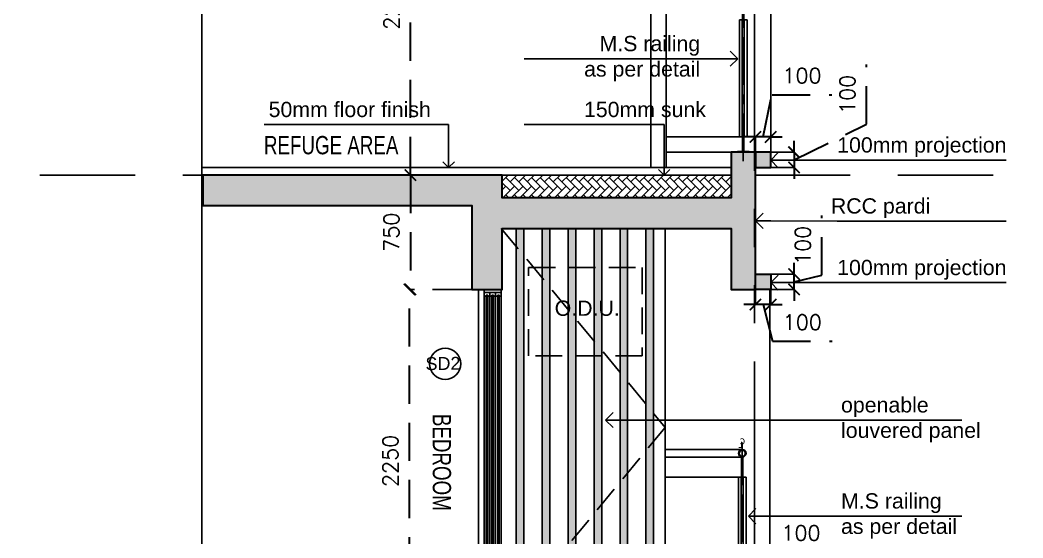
# Model space of a CAD drawing. Header units: millimetres. Extents: x 1066295 to 1300022, y -5734212 to -5454663.
# Drawn here: x 1147034 to 1153610, y -5475574 to -5472177 of the extents above; entities that cross this region are included whole.
import ezdxf
from ezdxf.enums import TextEntityAlignment as Align

# ---------------------------------------------------------------- set-up
doc = ezdxf.new("R2010")
doc.units = ezdxf.units.MM
doc.header["$LTSCALE"] = 1000
doc.header["$MEASUREMENT"] = 0
for name, pattern in [('AUDIT_D_120904163729-0', [0]), ('T9_PROFILE SECTIONS$0$( Hidden )', [0.375, 0.25, -0.125]), ('T9_PROFILE SECTIONS$0$AUDIT_D_120904163729-0', [0]), ('T9_PROFILE SECTIONS$0$CENTER', [2, 1.25, -0.25, 0.25, -0.25]), ('T9_PROFILE SECTIONS$0$HIDDEN', [0.375, 0.25, -0.125]), ('T9_PROFILE SECTIONS$0$HIDDEN2', [0.1875, 0.125, -0.0625]), ('T9_PROFILE SECTIONS$0$T10(T7 IS SIMILAR BUT MIRROR) - DIMENSION & TEXTING$0$HIDDEN', [0.375, 0.25, -0.125]), ('T9_PROFILE SECTIONS$0$T8_PROFILE SECTIONS$0$HIDDEN', [0.375, 0.25, -0.125]), ('T9_PROFILE SECTIONS$0$T8_PROFILE SECTIONS$0$PHANTOM2', [1.25, 0.625, -0.125, 0.125, -0.125, 0.125, -0.125])]:
    doc.linetypes.add(name, pattern=pattern)
doc.layers.get('0').update_dxf_attribs({"linetype": 'AUDIT_D_120904163729-0'})
for name, color, linetype in [('T9_PROFILE SECTIONS$0$a-alu frame', 4, 'Continuous'), ('T9_PROFILE SECTIONS$0$A-DIM', 2, 'Continuous'), ('T9_PROFILE SECTIONS$0$a-ele', 8, 'Continuous'), ('T9_PROFILE SECTIONS$0$A-SUNK SLAB', 251, 'T9_PROFILE SECTIONS$0$AUDIT_D_120904163729-0'), ('T9_PROFILE SECTIONS$0$a-window', 5, 'Continuous'), ('T9_PROFILE SECTIONS$0$DETAIL TEXT', 84, 'T9_PROFILE SECTIONS$0$HIDDEN'), ('T9_PROFILE SECTIONS$0$Elev 01', 8, 'Continuous'), ('T9_PROFILE SECTIONS$0$ELEV 5', 8, 'Continuous'), ('T9_PROFILE SECTIONS$0$F.F.L', 36, 'Continuous'), ('T9_PROFILE SECTIONS$0$GLASS', 5, 'Continuous'), ('T9_PROFILE SECTIONS$0$HATCH 150', 8, 'Continuous'), ('T9_PROFILE SECTIONS$0$Leader', 2, 'T9_PROFILE SECTIONS$0$AUDIT_D_120904163729-0'), ('T9_PROFILE SECTIONS$0$LEVEL', 7, 'Continuous'), ('T9_PROFILE SECTIONS$0$T10(T7 IS SIMILAR BUT MIRROR) - DIMENSION & TEXTING$0$A-DIMENSIONS', 2, 'T9_PROFILE SECTIONS$0$T10(T7 IS SIMILAR BUT MIRROR) - DIMENSION & TEXTING$0$HIDDEN'), ('T9_PROFILE SECTIONS$0$T8_PROFILE SECTIONS$0$A-BUILDING LINE TURNS HERE', 252, 'T9_PROFILE SECTIONS$0$T8_PROFILE SECTIONS$0$PHANTOM2'), ('T9_PROFILE SECTIONS$0$T8_PROFILE SECTIONS$0$A-PROFILE SECTIONS', 81, 'T9_PROFILE SECTIONS$0$T8_PROFILE SECTIONS$0$PHANTOM2'), ('T9_PROFILE SECTIONS$0$TEXT ROOM', 7, 'Continuous'), ('T9_PROFILE SECTIONS$0$TYPICAL UNITS$0$a-door-no', 104, 'Continuous')]:
    doc.layers.add(name, color=color, linetype=linetype)
for name, color, linetype, lineweight in [('T9_PROFILE SECTIONS$0$A-DIMENSION', 2, 'Continuous', 35), ('T9_PROFILE SECTIONS$0$A-SLAB', 3, 'Continuous', 35), ('T9_PROFILE SECTIONS$0$a-Text', 4, 'Continuous', 0), ('T9_PROFILE SECTIONS$0$R0-18-10-2014-T1-1st Podium Floor Plan$0$Text', 7, 'Continuous', 0), ('T9_PROFILE SECTIONS$0$T8_PROFILE SECTIONS$0$A-DIMENSION', 2, 'Continuous', 35)]:
    doc.layers.add(name, color=color, linetype=linetype, lineweight=lineweight)
doc.styles.add('T9_PROFILE SECTIONS$0$arial', font='sanss___.ttf')
doc.styles.add('T9_PROFILE SECTIONS$0$ARIAL ARROW', font='arial.ttf')
doc.styles.add('T9_PROFILE SECTIONS$0$Romans 1', font='romans.shx', dxfattribs={"height": 100})
doc.styles.add('T9_PROFILE SECTIONS$0$RSP_TXT 500', font='swisscl.ttf', dxfattribs={"height": 250})
doc.styles.add('T9_PROFILE SECTIONS$0$T8_PROFILE SECTIONS$0$Romans 1', font='romans.shx', dxfattribs={"height": 100})
doc.styles.add('T9_PROFILE SECTIONS$0$TYPICAL UNITS$0$LODHA STANDERD', font='sanss___.ttf')
doc.dimstyles.new('T9_PROFILE SECTIONS$0$ALPINE S', dxfattribs={"dimscale": 0, "dimtxt": 100, "dimasz": 75, "dimexe": 0, "dimexo": 0, "dimgap": 75, "dimtad": 1, "dimdec": 0, "dimzin": 0, "dimdsep": 46, "dimtxsty": 'T9_PROFILE SECTIONS$0$Romans 1', "dimblk": 'T9_PROFILE SECTIONS$0$_ArchTick', "dimcen": 0.09, "dimclrd": 256, "dimclre": 256, "dimclrt": 7, "dimadec": 0, "dimazin": 0, "dimtfac": 1, "dimtdec": 0, "dimtofl": 0, "dimtmove": 1, "dimatfit": 0, "dimldrblk": 'T9_PROFILE SECTIONS$0$_Open90', "dimfxl": 1, "dimtolj": 1, "dimtzin": 0, "dimarcsym": 0})
doc.dimstyles.new('T9_PROFILE SECTIONS$0$T8_PROFILE SECTIONS$0$ALPINE S', dxfattribs={"dimscale": 0, "dimtxt": 100, "dimasz": 75, "dimexe": 0, "dimexo": 0, "dimgap": 75, "dimtad": 1, "dimdec": 0, "dimzin": 0, "dimdsep": 46, "dimtxsty": 'T9_PROFILE SECTIONS$0$T8_PROFILE SECTIONS$0$Romans 1', "dimblk": 'T9_PROFILE SECTIONS$0$T8_PROFILE SECTIONS$0$_ArchTick', "dimcen": 0.09, "dimclrd": 256, "dimclre": 256, "dimclrt": 7, "dimadec": 0, "dimazin": 0, "dimtfac": 1, "dimtdec": 0, "dimtofl": 0, "dimtmove": 1, "dimatfit": 0, "dimldrblk": 'T9_PROFILE SECTIONS$0$T8_PROFILE SECTIONS$0$_Open90', "dimfxl": 1, "dimtolj": 1, "dimtzin": 0, "dimarcsym": 0})

# ---------------------------------------------------------------- blocks, each defined once
blk = doc.blocks.new('T9_PROFILE SECTIONS$0$window with railing')
at = {"layer": 'T9_PROFILE SECTIONS$0$a-ele'}
blk.add_lwpolyline([(-11244.9, -340863.7), (-11244.9, -338663.7)], dxfattribs=at)
at = {"layer": 'T9_PROFILE SECTIONS$0$a-window', "color": 250}
for p, q in [((-11394.9, -338708.7), (-11394.9, -340818.7)), ((-11381.6, -338708.7), (-11381.6, -340818.7)), ((-11371.6, -338708.7), (-11371.6, -340818.7))]:
    blk.add_line(p, q, dxfattribs=at)
at = {"layer": 'T9_PROFILE SECTIONS$0$a-window', "color": 1}
for p, q in [((-11357.4, -338708.7), (-11357.4, -340818.7)), ((-11319.9, -338708.7), (-11319.9, -340818.7)), ((-11319.9, -338708.7), (-11319.9, -340818.7)), ((-11282.4, -338708.7), (-11282.4, -340818.7))]:
    blk.add_line(p, q, dxfattribs=at)
at = {"layer": 'T9_PROFILE SECTIONS$0$a-window', "color": 5}
for p, q in [((-11344.1, -338708.7), (-11344.1, -340818.7)), ((-11334.1, -338708.7), (-11334.1, -340818.7)), ((-11306.6, -338708.7), (-11306.6, -340818.7)), ((-11296.6, -338708.7), (-11296.6, -340818.7))]:
    blk.add_line(p, q, dxfattribs=at)
at = {"layer": 'T9_PROFILE SECTIONS$0$a-window', "color": 4}
for points in [[(-11394.9, -338683.7), (-11394.9, -338663.7), (-11282.4, -338663.7), (-11282.4, -338683.7)], [(-11371.6, -338708.7), (-11357.4, -338708.7), (-11357.4, -338683.7), (-11394.9, -338683.7), (-11394.9, -338708.7), (-11381.6, -338708.7), (-11381.6, -338702.7), (-11371.6, -338702.7)], [(-11334.1, -338708.7), (-11319.9, -338708.7), (-11319.9, -338683.7), (-11357.4, -338683.7), (-11357.4, -338708.7), (-11344.1, -338708.7), (-11344.1, -338702.7), (-11334.1, -338702.7)], [(-11296.6, -338708.7), (-11282.4, -338708.7), (-11282.4, -338683.7), (-11319.9, -338683.7), (-11319.9, -338708.7), (-11306.6, -338708.7), (-11306.6, -338702.7), (-11296.6, -338702.7)], [(-11371.6, -340818.7), (-11357.4, -340818.7), (-11357.4, -340843.7), (-11394.9, -340843.7), (-11394.9, -340818.7), (-11381.6, -340818.7), (-11381.6, -340824.7), (-11371.6, -340824.7)], [(-11394.9, -340863.7), (-11394.9, -340843.7), (-11282.4, -340843.7), (-11282.4, -340863.7)], [(-11334.1, -340818.7), (-11319.9, -340818.7), (-11319.9, -340843.7), (-11357.4, -340843.7), (-11357.4, -340818.7), (-11344.1, -340818.7), (-11344.1, -340824.7), (-11334.1, -340824.7)], [(-11296.6, -340818.7), (-11282.4, -340818.7), (-11282.4, -340843.7), (-11319.9, -340843.7), (-11319.9, -340818.7), (-11306.6, -340818.7), (-11306.6, -340824.7), (-11296.6, -340824.7)]]:
    blk.add_lwpolyline(points, close=True, dxfattribs=at)
blk = doc.blocks.new('T9_PROFILE SECTIONS$0$_ArchTick')
at = {"color": 0, "linetype": 'ByBlock', "const_width": 0.15}
blk.add_lwpolyline([(-0.5, -0.5), (0.5, 0.5)], dxfattribs=at)
blk = doc.blocks.new('T9_PROFILE SECTIONS$0$A$C6E3644B4')
at = {"layer": 'T9_PROFILE SECTIONS$0$A-DIM', "ltscale": 0.7}
h = blk.add_hatch(color=8, dxfattribs=at)
edge = h.paths.add_edge_path()
edge.add_arc((0, 1025), 25, 0, 360)
edge = h.paths.add_edge_path(flags=17)
edge.add_arc((0, 1025), 20, 0, 360)
for points in [[(6, 868.7), (-6, 868.7), (-6, 843.7), (6, 843.7)], [(6, 130), (-6, 130), (-6, 105), (6, 105)]]:
    blk.add_hatch(color=8, dxfattribs=at).paths.add_polyline_path(points)
at = {"layer": 'T9_PROFILE SECTIONS$0$A-DIM', "color": 5, "linetype": 'T9_PROFILE SECTIONS$0$CENTER', "ltscale": 0.25}
blk.add_line((0, -59), (0, 1094.7), dxfattribs=at)
at = {"layer": 'T9_PROFILE SECTIONS$0$A-DIM', "ltscale": 0.7}
for p, q in [((-5, 1000.1), (-5, 868.4)), ((5, 1000.1), (5, 868.4)), ((25, 868.4), (-25, 868.4)), ((-25, 100.4), (-25, 868.4)), ((25, 100.4), (25, 868.4)), ((25, 100.4), (-25, 100.4)), ((-5, 100.4), (-5, 5)), ((5, 100.4), (5, 5))]:
    blk.add_line(p, q, dxfattribs=at)
blk.add_lwpolyline([(37.5, 5), (-37.5, 5), (-37.5, 0), (37.5, 0)], close=True, dxfattribs=at)
for radius in [25, 20]:
    blk.add_circle((0, 1025), radius, dxfattribs=at)
at = {"layer": 'T9_PROFILE SECTIONS$0$GLASS', "ltscale": 0.7}
for points in [[(-6, 868.4), (-6, 843.7), (6, 843.7), (6, 868.4)], [(-6, 105), (6, 105), (6, 868.4), (-6, 868.4)], [(-6, 130), (-6, 105), (6, 105), (6, 130)]]:
    blk.add_lwpolyline(points, close=True, dxfattribs=at)
at = {"layer": 'T9_PROFILE SECTIONS$0$DETAIL TEXT', "color": 0, "char_height": 40, "width": 489.252, "attachment_point": 1, "style": 'T9_PROFILE SECTIONS$0$arial'}
for s, insert in [('{\\fCalibri|b0|i0|c0|p34;C}', (-17.8, 1122.7)), ('{\\fCalibri|b0|i0|c0|p34;L}', (-2.8, 1100.5))]:
    blk.add_mtext(s, dxfattribs=dict(at, insert=insert))
blk = doc.blocks.new('*D250')
at = {"layer": 'T9_PROFILE SECTIONS$0$A-DIMENSION', "linetype": 'T9_PROFILE SECTIONS$0$HIDDEN', "lineweight": -2, "transparency": 16777216}
for p, q in [((-51353.9, 285911.7), (-51755.7, 285911.7)), ((-51353.9, 283661.7), (-51755.7, 283661.7))]:
    blk.add_line(p, q, dxfattribs=at)
at = {"layer": 'T9_PROFILE SECTIONS$0$A-DIMENSION', "linetype": 'T9_PROFILE SECTIONS$0$HIDDEN', "transparency": 16777216}
blk.add_line((-51755.7, 283661.7), (-51755.7, 285911.7), dxfattribs=at)
at = {"layer": 'T9_PROFILE SECTIONS$0$A-DIMENSION', "linetype": 'ByBlock', "transparency": 16777216, "xscale": 75, "yscale": 75, "zscale": 75}
for p, rotation in [((-51755.7, 285911.7), 90), ((-51755.7, 283661.7), 270)]:
    blk.add_blockref('T9_PROFILE SECTIONS$0$_ArchTick', p, dxfattribs=dict(at, rotation=rotation))
at = {"layer": 'T9_PROFILE SECTIONS$0$A-DIMENSION', "color": 7, "linetype": 'ByBlock', "transparency": 16777216, "insert": (-51880.7, 284786.7), "char_height": 100, "attachment_point": 5, "rotation": 90, "style": 'T9_PROFILE SECTIONS$0$Romans 1'}
blk.add_mtext('\\A1;2250', dxfattribs=at)
blk = doc.blocks.new('T9_PROFILE SECTIONS$0$_Open90')
at = {"color": 0, "linetype": 'ByBlock', "lineweight": -2}
for p, q in [((0, 0), (-1, 0)), ((-0.5, 0.5), (0, 0)), ((0, 0), (-0.5, -0.5))]:
    blk.add_line(p, q, dxfattribs=at)
blk = doc.blocks.new('T9_PROFILE SECTIONS$0$TYPICAL UNITS$0$B-flat-33')
at = {"layer": 'T9_PROFILE SECTIONS$0$TYPICAL UNITS$0$a-door-no'}
blk.add_ellipse((14108, 1402), major_axis=(0, -181), ratio=0.999989, dxfattribs=at)
at = {"layer": 'T9_PROFILE SECTIONS$0$TYPICAL UNITS$0$a-door-no', "style": 'T9_PROFILE SECTIONS$0$TYPICAL UNITS$0$LODHA STANDERD', "oblique": 0, "width": 0.999989}
blk.add_attdef('OP1', text='', height=150, rotation=0.7592, dxfattribs=at).set_placement((14117, 1332), align=Align.CENTER)
blk = doc.blocks.new('T9_PROFILE SECTIONS$0$T8_PROFILE SECTIONS$0$_ArchTick')
at = {"color": 0, "linetype": 'ByBlock', "const_width": 0.15}
blk.add_lwpolyline([(-0.5, -0.5), (0.5, 0.5)], dxfattribs=at)
blk = doc.blocks.new('*D251')
at = {"layer": 'T9_PROFILE SECTIONS$0$T8_PROFILE SECTIONS$0$A-DIMENSION', "linetype": 'T9_PROFILE SECTIONS$0$T8_PROFILE SECTIONS$0$HIDDEN', "transparency": 16777216}
for p, q in [((-49443.9, 283911.7), (-49385.2, 284188.4)), ((-49385.2, 284188.4), (-48992.3, 284188.4)), ((-49493.9, 283911.7), (-49568.9, 283911.7)), ((-49393.9, 283911.7), (-49493.9, 283911.7)), ((-49393.9, 283911.7), (-49318.9, 283911.7))]:
    blk.add_line(p, q, dxfattribs=at)
at = {"layer": 'T9_PROFILE SECTIONS$0$T8_PROFILE SECTIONS$0$A-DIMENSION', "linetype": 'T9_PROFILE SECTIONS$0$T8_PROFILE SECTIONS$0$HIDDEN', "lineweight": -2, "transparency": 16777216}
for p, q in [((-49493.9, 283811.7), (-49493.9, 283911.7)), ((-49393.9, 283811.7), (-49393.9, 283911.7))]:
    blk.add_line(p, q, dxfattribs=at)
at = {"layer": 'T9_PROFILE SECTIONS$0$T8_PROFILE SECTIONS$0$A-DIMENSION', "linetype": 'ByBlock', "transparency": 16777216, "xscale": 75, "yscale": 75, "zscale": 75}
blk.add_blockref('T9_PROFILE SECTIONS$0$T8_PROFILE SECTIONS$0$_ArchTick', (-49493.9, 283911.7), dxfattribs=at)
at = {"layer": 'T9_PROFILE SECTIONS$0$T8_PROFILE SECTIONS$0$A-DIMENSION', "linetype": 'ByBlock', "transparency": 16777216, "xscale": 75, "yscale": 75, "zscale": 75, "rotation": 180}
blk.add_blockref('T9_PROFILE SECTIONS$0$T8_PROFILE SECTIONS$0$_ArchTick', (-49393.9, 283911.7), dxfattribs=at)
at = {"layer": 'T9_PROFILE SECTIONS$0$T8_PROFILE SECTIONS$0$A-DIMENSION', "color": 7, "linetype": 'ByBlock', "transparency": 16777216, "insert": (-49188.7, 284313.4), "char_height": 100, "attachment_point": 5, "style": 'T9_PROFILE SECTIONS$0$T8_PROFILE SECTIONS$0$Romans 1'}
blk.add_mtext('\\A1;100', dxfattribs=at)
blk = doc.blocks.new('T9_PROFILE SECTIONS$0$T8_PROFILE SECTIONS$0$_Open90')
at = {"color": 0, "linetype": 'ByBlock', "lineweight": -2}
for p, q in [((0, 0), (-1, 0)), ((-0.5, 0.5), (0, 0)), ((0, 0), (-0.5, -0.5))]:
    blk.add_line(p, q, dxfattribs=at)
blk = doc.blocks.new('*D255')
at = {"layer": 'T9_PROFILE SECTIONS$0$A-DIMENSION', "linetype": 'T9_PROFILE SECTIONS$0$HIDDEN', "lineweight": -2, "transparency": 16777216}
for p, q in [((1181090.4, -5662595.1), (1180688.6, -5662595.1)), ((1181090.4, -5663345.1), (1180688.6, -5663345.1))]:
    blk.add_line(p, q, dxfattribs=at)
at = {"layer": 'T9_PROFILE SECTIONS$0$A-DIMENSION', "linetype": 'T9_PROFILE SECTIONS$0$HIDDEN', "transparency": 16777216}
blk.add_line((1180688.6, -5662595.1), (1180688.6, -5663345.1), dxfattribs=at)
at = {"layer": 'T9_PROFILE SECTIONS$0$A-DIMENSION', "linetype": 'ByBlock', "transparency": 16777216, "xscale": 75, "yscale": 75, "zscale": 75}
for p, rotation in [((1180688.6, -5662595.1), 90), ((1180688.6, -5663345.1), 270)]:
    blk.add_blockref('T9_PROFILE SECTIONS$0$_ArchTick', p, dxfattribs=dict(at, rotation=rotation))
at = {"layer": 'T9_PROFILE SECTIONS$0$A-DIMENSION', "color": 7, "linetype": 'ByBlock', "transparency": 16777216, "insert": (1180563.6, -5662970.1), "char_height": 100, "attachment_point": 5, "rotation": 90, "style": 'T9_PROFILE SECTIONS$0$Romans 1'}
blk.add_mtext('\\A1;750', dxfattribs=at)
blk = doc.blocks.new('*D256')
at = {"layer": 'T9_PROFILE SECTIONS$0$A-DIMENSION', "linetype": 'T9_PROFILE SECTIONS$0$HIDDEN', "lineweight": -2, "transparency": 16777216}
for p, q in [((1181090.4, -5660345.1), (1180688.6, -5660345.1)), ((1181090.4, -5662595.1), (1180688.6, -5662595.1))]:
    blk.add_line(p, q, dxfattribs=at)
at = {"layer": 'T9_PROFILE SECTIONS$0$A-DIMENSION', "linetype": 'T9_PROFILE SECTIONS$0$HIDDEN', "transparency": 16777216}
blk.add_line((1180688.6, -5662595.1), (1180688.6, -5660345.1), dxfattribs=at)
at = {"layer": 'T9_PROFILE SECTIONS$0$A-DIMENSION', "linetype": 'ByBlock', "transparency": 16777216, "xscale": 75, "yscale": 75, "zscale": 75}
for p, rotation in [((1180688.6, -5660345.1), 90), ((1180688.6, -5662595.1), 270)]:
    blk.add_blockref('T9_PROFILE SECTIONS$0$_ArchTick', p, dxfattribs=dict(at, rotation=rotation))
at = {"layer": 'T9_PROFILE SECTIONS$0$A-DIMENSION', "color": 7, "linetype": 'ByBlock', "transparency": 16777216, "insert": (1180563.6, -5661470.1), "char_height": 100, "attachment_point": 5, "rotation": 90, "style": 'T9_PROFILE SECTIONS$0$Romans 1'}
blk.add_mtext('\\A1;2250', dxfattribs=at)
blk = doc.blocks.new('*D257')
at = {"layer": 'T9_PROFILE SECTIONS$0$T8_PROFILE SECTIONS$0$A-DIMENSION', "linetype": 'T9_PROFILE SECTIONS$0$T8_PROFILE SECTIONS$0$HIDDEN', "transparency": 16777216}
for p, q in [((1183000.4, -5662345), (1183059.1, -5662068.4)), ((1183059.1, -5662068.4), (1183452, -5662068.4)), ((1182950.4, -5662345), (1182875.4, -5662345)), ((1183050.4, -5662345), (1182950.4, -5662345)), ((1183050.4, -5662345), (1183125.4, -5662345))]:
    blk.add_line(p, q, dxfattribs=at)
at = {"layer": 'T9_PROFILE SECTIONS$0$T8_PROFILE SECTIONS$0$A-DIMENSION', "linetype": 'T9_PROFILE SECTIONS$0$T8_PROFILE SECTIONS$0$HIDDEN', "lineweight": -2, "transparency": 16777216}
for p, q in [((1182950.4, -5662445.1), (1182950.4, -5662345)), ((1183050.4, -5662445.1), (1183050.4, -5662345))]:
    blk.add_line(p, q, dxfattribs=at)
at = {"layer": 'T9_PROFILE SECTIONS$0$T8_PROFILE SECTIONS$0$A-DIMENSION', "linetype": 'ByBlock', "transparency": 16777216, "xscale": 75, "yscale": 75, "zscale": 75}
blk.add_blockref('T9_PROFILE SECTIONS$0$T8_PROFILE SECTIONS$0$_ArchTick', (1182950.4, -5662345), dxfattribs=at)
at = {"layer": 'T9_PROFILE SECTIONS$0$T8_PROFILE SECTIONS$0$A-DIMENSION', "linetype": 'ByBlock', "transparency": 16777216, "xscale": 75, "yscale": 75, "zscale": 75, "rotation": 180}
blk.add_blockref('T9_PROFILE SECTIONS$0$T8_PROFILE SECTIONS$0$_ArchTick', (1183050.4, -5662345), dxfattribs=at)
at = {"layer": 'T9_PROFILE SECTIONS$0$T8_PROFILE SECTIONS$0$A-DIMENSION', "color": 7, "linetype": 'ByBlock', "transparency": 16777216, "insert": (1183255.6, -5661943.4), "char_height": 100, "attachment_point": 5, "style": 'T9_PROFILE SECTIONS$0$T8_PROFILE SECTIONS$0$Romans 1'}
blk.add_mtext('\\A1;100', dxfattribs=at)
blk = doc.blocks.new('*D258')
at = {"layer": 'T9_PROFILE SECTIONS$0$T8_PROFILE SECTIONS$0$A-DIMENSION', "linetype": 'T9_PROFILE SECTIONS$0$T8_PROFILE SECTIONS$0$HIDDEN', "transparency": 16777216}
for p, q in [((1183678.5, -5662262.1), (1183678.5, -5661869.3)), ((1183203.6, -5662495.1), (1183678.5, -5662262.1)), ((1183203.6, -5662445.1), (1183203.6, -5662370.1)), ((1183203.6, -5662445.1), (1183203.6, -5662545.1)), ((1183203.6, -5662545.1), (1183203.6, -5662620.1))]:
    blk.add_line(p, q, dxfattribs=at)
at = {"layer": 'T9_PROFILE SECTIONS$0$T8_PROFILE SECTIONS$0$A-DIMENSION', "linetype": 'T9_PROFILE SECTIONS$0$T8_PROFILE SECTIONS$0$HIDDEN', "lineweight": -2, "transparency": 16777216}
for p, q in [((1183050.4, -5662445.1), (1183203.6, -5662445.1)), ((1183050.4, -5662545.1), (1183203.6, -5662545.1))]:
    blk.add_line(p, q, dxfattribs=at)
at = {"layer": 'T9_PROFILE SECTIONS$0$T8_PROFILE SECTIONS$0$A-DIMENSION', "linetype": 'ByBlock', "transparency": 16777216, "xscale": 75, "yscale": 75, "zscale": 75}
for p, rotation in [((1183203.6, -5662445.1), 270), ((1183203.6, -5662545.1), 90)]:
    blk.add_blockref('T9_PROFILE SECTIONS$0$T8_PROFILE SECTIONS$0$_ArchTick', p, dxfattribs=dict(at, rotation=rotation))
at = {"layer": 'T9_PROFILE SECTIONS$0$T8_PROFILE SECTIONS$0$A-DIMENSION', "color": 7, "linetype": 'ByBlock', "transparency": 16777216, "insert": (1183553.5, -5662065.7), "char_height": 100, "attachment_point": 5, "rotation": 90, "style": 'T9_PROFILE SECTIONS$0$T8_PROFILE SECTIONS$0$Romans 1'}
blk.add_mtext('\\A1;100', dxfattribs=at)
blk = doc.blocks.new('*D259')
at = {"layer": 'T9_PROFILE SECTIONS$0$T8_PROFILE SECTIONS$0$A-DIMENSION', "linetype": 'T9_PROFILE SECTIONS$0$T8_PROFILE SECTIONS$0$HIDDEN', "lineweight": -2, "transparency": 16777216}
for p, q in [((1182950.4, -5663345.1), (1182950.4, -5663445.1)), ((1183050.4, -5663345.1), (1183050.4, -5663445.1))]:
    blk.add_line(p, q, dxfattribs=at)
at = {"layer": 'T9_PROFILE SECTIONS$0$T8_PROFILE SECTIONS$0$A-DIMENSION', "linetype": 'T9_PROFILE SECTIONS$0$T8_PROFILE SECTIONS$0$HIDDEN', "transparency": 16777216}
for p, q in [((1182950.4, -5663445.1), (1182875.4, -5663445.1)), ((1183050.4, -5663445.1), (1182950.4, -5663445.1)), ((1183000.4, -5663445.1), (1183061.4, -5663685.8)), ((1183050.4, -5663445.1), (1183125.4, -5663445.1)), ((1183061.4, -5663685.8), (1183454.3, -5663685.8))]:
    blk.add_line(p, q, dxfattribs=at)
at = {"layer": 'T9_PROFILE SECTIONS$0$T8_PROFILE SECTIONS$0$A-DIMENSION', "linetype": 'ByBlock', "transparency": 16777216, "xscale": 75, "yscale": 75, "zscale": 75}
blk.add_blockref('T9_PROFILE SECTIONS$0$T8_PROFILE SECTIONS$0$_ArchTick', (1182950.4, -5663445.1), dxfattribs=at)
at = {"layer": 'T9_PROFILE SECTIONS$0$T8_PROFILE SECTIONS$0$A-DIMENSION', "linetype": 'ByBlock', "transparency": 16777216, "xscale": 75, "yscale": 75, "zscale": 75, "rotation": 180}
blk.add_blockref('T9_PROFILE SECTIONS$0$T8_PROFILE SECTIONS$0$_ArchTick', (1183050.4, -5663445.1), dxfattribs=at)
at = {"layer": 'T9_PROFILE SECTIONS$0$T8_PROFILE SECTIONS$0$A-DIMENSION', "color": 7, "linetype": 'ByBlock', "transparency": 16777216, "insert": (1183257.8, -5663560.8), "char_height": 100, "attachment_point": 5, "style": 'T9_PROFILE SECTIONS$0$T8_PROFILE SECTIONS$0$Romans 1'}
blk.add_mtext('\\A1;100', dxfattribs=at)
blk = doc.blocks.new('*D260')
at = {"layer": 'T9_PROFILE SECTIONS$0$T8_PROFILE SECTIONS$0$A-DIMENSION', "linetype": 'T9_PROFILE SECTIONS$0$T8_PROFILE SECTIONS$0$HIDDEN', "transparency": 16777216}
for p, q in [((1183386.2, -5663252.6), (1183386.2, -5662859.8)), ((1183203.6, -5663245.1), (1183203.6, -5663170.1)), ((1183203.6, -5663345.1), (1183203.6, -5663245.1)), ((1183203.6, -5663295.1), (1183386.2, -5663252.6)), ((1183203.6, -5663345.1), (1183203.6, -5663420.1))]:
    blk.add_line(p, q, dxfattribs=at)
at = {"layer": 'T9_PROFILE SECTIONS$0$T8_PROFILE SECTIONS$0$A-DIMENSION', "linetype": 'T9_PROFILE SECTIONS$0$T8_PROFILE SECTIONS$0$HIDDEN', "lineweight": -2, "transparency": 16777216}
for p, q in [((1183050.4, -5663245.1), (1183203.6, -5663245.1)), ((1183050.4, -5663345.1), (1183203.6, -5663345.1))]:
    blk.add_line(p, q, dxfattribs=at)
at = {"layer": 'T9_PROFILE SECTIONS$0$T8_PROFILE SECTIONS$0$A-DIMENSION', "linetype": 'ByBlock', "transparency": 16777216, "xscale": 75, "yscale": 75, "zscale": 75}
for p, rotation in [((1183203.6, -5663245.1), 270), ((1183203.6, -5663345.1), 90)]:
    blk.add_blockref('T9_PROFILE SECTIONS$0$T8_PROFILE SECTIONS$0$_ArchTick', p, dxfattribs=dict(at, rotation=rotation))
at = {"layer": 'T9_PROFILE SECTIONS$0$T8_PROFILE SECTIONS$0$A-DIMENSION', "color": 7, "linetype": 'ByBlock', "transparency": 16777216, "insert": (1183261.2, -5663056.2), "char_height": 100, "attachment_point": 5, "rotation": 90, "style": 'T9_PROFILE SECTIONS$0$T8_PROFILE SECTIONS$0$Romans 1'}
blk.add_mtext('\\A1;100', dxfattribs=at)
blk = doc.blocks.new('T9_PROFILE SECTIONS$0$grn')
at = {"layer": 'T9_PROFILE SECTIONS$0$ELEV 5', "ltscale": 0.7}
h = blk.add_hatch(color=256, dxfattribs=at)
h.dxf.hatch_style = 1
h.paths.add_polyline_path([(-50155, 286311.7), (-50205, 286311.7), (-50205, 283701.7), (-50155, 283701.7)])
h.paths.add_polyline_path([(-50325, 286311.7), (-50375, 286311.7), (-50375, 283701.7), (-50325, 283701.7)])
h.paths.add_polyline_path([(-50495, 286311.7), (-50545, 286311.7), (-50545, 283701.7), (-50495, 283701.7)])
h.paths.add_polyline_path([(-50665, 286311.7), (-50715, 286311.7), (-50715, 283701.7), (-50665, 283701.7)])
h.paths.add_polyline_path([(-50835, 286311.7), (-50885, 286311.7), (-50885, 283701.7), (-50835, 283701.7)])
h.paths.add_polyline_path([(-51005, 286311.7), (-51055, 286311.7), (-51055, 283701.7), (-51005, 283701.7)])
at = {"layer": 'T9_PROFILE SECTIONS$0$Elev 01', "ltscale": 0.7}
for p, q in [((-49573.9, 284861.7), (-50078.9, 284861.7)), ((-49573.9, 284811.7), (-50078.9, 284811.7)), ((-50078.9, 284680.1), (-49598.9, 284680.1))]:
    blk.add_line(p, q, dxfattribs=at)
at = {"layer": 'T9_PROFILE SECTIONS$0$Elev 01', "linetype": 'ByBlock'}
for points in [[(-51005, 286311.7), (-51055, 286311.7), (-51055, 283701.7), (-51005, 283701.7)], [(-50835, 286311.7), (-50885, 286311.7), (-50885, 283701.7), (-50835, 283701.7)], [(-50665, 286311.7), (-50715, 286311.7), (-50715, 283701.7), (-50665, 283701.7)], [(-50495, 286311.7), (-50545, 286311.7), (-50545, 283701.7), (-50495, 283701.7)], [(-50325, 286311.7), (-50375, 286311.7), (-50375, 283701.7), (-50325, 283701.7)], [(-50155, 286311.7), (-50205, 286311.7), (-50205, 283701.7), (-50155, 283701.7)]]:
    blk.add_lwpolyline(points, close=True, dxfattribs=at)
at = {"layer": 'T9_PROFILE SECTIONS$0$ELEV 5', "ltscale": 0.7}
for p, q in [((-50078.9, 283701.7), (-50078.9, 286311.7)), ((-49393.9, 283811.7), (-49393.9, 285911.7))]:
    blk.add_line(p, q, dxfattribs=at)
at = {"layer": 'T9_PROFILE SECTIONS$0$ELEV 5', "linetype": 'T9_PROFILE SECTIONS$0$( Hidden )', "ltscale": 0.7}
blk.add_lwpolyline([(-51153.9, 286311.7), (-50078.9, 285006.7), (-51153.9, 283701.7)], dxfattribs=at)
blk.add_lwpolyline([(-50974.2, 286055.2), (-50230.2, 286055.2), (-50230.2, 285475.2), (-50974.2, 285475.2)], close=True, dxfattribs=at)
at = {"layer": 'T9_PROFILE SECTIONS$0$a-alu frame', "linetype": 'Continuous', "xscale": -1}
blk.add_blockref('T9_PROFILE SECTIONS$0$window with railing', (-62548.8, 624575.4), dxfattribs=at)
at = {"layer": 'T9_PROFILE SECTIONS$0$A-SLAB', "linetype": 'ByBlock', "xscale": -1}
blk.add_blockref('T9_PROFILE SECTIONS$0$A$C6E3644B4', (-49573.9, 283811.7), dxfattribs=at)
at = {"layer": 'T9_PROFILE SECTIONS$0$TEXT ROOM', "ltscale": 0.1}
ref = blk.add_blockref('T9_PROFILE SECTIONS$0$TYPICAL UNITS$0$B-flat-33', (-59457.5, 284634.6), dxfattribs=dict(at, xscale=0.5625, yscale=0.5625, zscale=0.5625))
ref.add_attrib('OP1', 'SD2', dxfattribs={"layer": 'T9_PROFILE SECTIONS$0$TYPICAL UNITS$0$a-door-no', "height": 84.37, "rotation": 0.75922, "style": 'T9_PROFILE SECTIONS$0$TYPICAL UNITS$0$LODHA STANDERD', "oblique": 0.00002, "width": 0.999989}).set_placement((-51535.6, 285383.4), align=Align.CENTER)
at = {"layer": 'T9_PROFILE SECTIONS$0$a-Text', "insert": (-51483.1, 284459.4), "char_height": 120, "attachment_point": 3, "rotation": 270, "style": 'T9_PROFILE SECTIONS$0$RSP_TXT 500'}
blk.add_mtext_dynamic_manual_height_columns('BEDROOM', width=1106.248, gutter_width=500, heights=[0], dxfattribs=at)
at = {"layer": 'T9_PROFILE SECTIONS$0$R0-18-10-2014-T1-1st Podium Floor Plan$0$Text', "char_height": 100, "width": 1133.401, "attachment_point": 1, "style": 'T9_PROFILE SECTIONS$0$ARIAL ARROW'}
for s, insert in [('O.D.U.', (-50803.5, 285838.2)), ('openable louvered panel', (-48926, 285204.2)), ('M.S railing \\Pas per detail\\P  ', (-48926, 284574.2))]:
    blk.add_mtext(s, dxfattribs=dict(at, insert=insert))
at = {"layer": 'T9_PROFILE SECTIONS$0$A-DIMENSION', "linetype": 'ByBlock'}
dim = blk.add_linear_dim(base=(-51755.7, 285911.7, 0), p1=(-51353.9, 283661.7, 0), p2=(-51353.9, 285911.7, 0), angle=90, dimstyle='T9_PROFILE SECTIONS$0$ALPINE S', override={"dimscale": 1, "dimfxl": 5, "dimlwd": 65535, "dimarcsym": 1}, dxfattribs=at)
dim.commit()
dim.dimension.update_dxf_attribs({"geometry": '*D250', "text_midpoint": (-51880.7, 284786.7, 0)})
at = {"layer": 'T9_PROFILE SECTIONS$0$T8_PROFILE SECTIONS$0$A-DIMENSION', "linetype": 'ByBlock'}
dim = blk.add_linear_dim(base=(-49493.9, 283911.7), p1=(-49393.9, 283811.7, 0), p2=(-49493.9, 283811.7, 0), dimstyle='T9_PROFILE SECTIONS$0$T8_PROFILE SECTIONS$0$ALPINE S', override={"dimscale": 1, "dimfxl": 5, "dimlwd": 65535, "dimarcsym": 1}, dxfattribs=at)
dim.commit()
dim.dimension.update_dxf_attribs({"geometry": '*D251', "text_midpoint": (-49310.2, 284188.4), "dimtype": 128})
at = {"layer": 'T9_PROFILE SECTIONS$0$Leader'}
for points in [[(-50470.7, 285054.8, 0), (-48133.7, 285054.8, 0)], [(-49533.6, 284424.8, 0), (-48133.7, 284424.8, 0)]]:
    blk.add_leader(points, dimstyle='T9_PROFILE SECTIONS$0$ALPINE S', override={"dimscale": 1, "dimasz": 100, "dimtad": 0, "dimclrd": 256}, dxfattribs=at)
blk = doc.blocks.new('T9_PROFILE SECTIONS$0$NH')
at = {"layer": 'T9_PROFILE SECTIONS$0$A-SUNK SLAB', "linetype": 'ByBlock'}
h = blk.add_hatch(dxfattribs=at)
h.set_pattern_fill('AR-HBONE', color=256, scale=10)
h.set_pattern_definition([(135, (-4488109.094, -7123399.58), (-56.5685425, 2e-14), [120, -40]), (225, (-4488137.38, -7123371.298), (-56.5685425, 2e-14), [120, -40])])
h.paths.add_polyline_path([(1182790.4, -5662745.1), (1181290.4, -5662745.1), (1181290.4, -5662595.1), (1182790.4, -5662595.1)])
at = {"layer": 'T9_PROFILE SECTIONS$0$HATCH 150'}
h = blk.add_hatch(color=8, dxfattribs=at)
h.dxf.hatch_style = 1
h.paths.add_polyline_path([(1182790.4, -5662445.1), (1182790.4, -5662595.1), (1182790.4, -5662745.1), (1181290.4, -5662745.1), (1181290.4, -5662595.1), (1179327, -5662595.1), (1179327, -5662795.1), (1181090.4, -5662795.1), (1181090.4, -5663345.1), (1181290.4, -5663345.1), (1181290.4, -5662945.1), (1182790.4, -5662945.1), (1182790.4, -5663345.1), (1182950.4, -5663345.1), (1182950.4, -5662445.1)])
h = blk.add_hatch(dxfattribs=at)
h.set_pattern_fill('AR-SAND', color=8, scale=10)
h.set_pattern_definition([(127.5, (-4488109.094, -7131056.466), (-19.26823769, -0.62993358), [0, -15.2, 0, -17, 0, -16.25]), (97.5, (-4488109.094, -7131056.466), (-28.22146065, 17.69776705), [0, -8.2, 0, -13.7, 0, -5.25]), (57.5, (-4488109.094, -7131068.766), (-0.056590535, 31.141418618), [0, -5, 0, -18, 0, -23.5]), (47.5, (-4488109.094, -7131068.766), (-8.77675565, 30.06126605), [0, -2.5, 0, -11.8, 0, -13.5])])
h.paths.add_polyline_path([(1182950.4, -5663245.1), (1183050.4, -5663245.1), (1183050.4, -5663345.1), (1182950.4, -5663345.1)])
h.paths.add_polyline_path([(1182950.4, -5662545.1), (1183050.4, -5662545.1), (1183050.4, -5662445.1), (1182950.4, -5662445.1)])
at = {"layer": 'T9_PROFILE SECTIONS$0$A-SLAB', "linetype": 'ByBlock', "elevation": 0}
for points in [[(1182790.4, -5662445.1), (1182790.4, -5662595.1), (1182790.4, -5662745.1), (1181290.4, -5662745.1), (1181290.4, -5662595.1), (1179327, -5662595.1), (1179327, -5662795.1), (1181090.4, -5662795.1), (1181090.4, -5663345.1), (1181290.4, -5663345.1), (1181290.4, -5662945.1), (1182790.4, -5662945.1), (1182790.4, -5663345.1), (1182950.4, -5663345.1), (1182950.4, -5662445.1)], [(1182950.4, -5662545.1), (1183050.4, -5662545.1), (1183050.4, -5662445.1), (1182950.4, -5662445.1)], [(1182950.4, -5663245.1), (1183050.4, -5663245.1), (1183050.4, -5663345.1), (1182950.4, -5663345.1)]]:
    blk.add_lwpolyline(points, close=True, dxfattribs=at)
at = {"layer": 'T9_PROFILE SECTIONS$0$A-SUNK SLAB', "linetype": 'ByBlock', "elevation": 0}
blk.add_lwpolyline([(1182790.4, -5662745.1), (1181290.4, -5662745.1), (1181290.4, -5662595.1), (1182790.4, -5662595.1)], close=True, dxfattribs=at)
at = {"layer": 'T9_PROFILE SECTIONS$0$Elev 01', "ltscale": 0.7}
blk.add_line((1182365.4, -5662344.7, 0), (1182845.4, -5662344.7, 0), dxfattribs=at)
at = {"layer": 'T9_PROFILE SECTIONS$0$Elev 01', "linetype": 'ByBlock', "elevation": 0}
blk.add_lwpolyline([(1182790.4, -5662445.1), (1182365.4, -5662445.1), (1182365.4, -5662545.1)], dxfattribs=at)
at = {"layer": 'T9_PROFILE SECTIONS$0$ELEV 5', "ltscale": 0.7}
for p, q in [((1182265.4, -5662545.1, 0), (1182265.4, -5659945.1, 0)), ((1182365.4, -5662545.1, 0), (1182365.4, -5659945.1, 0)), ((1183050.4, -5662445.1, 0), (1183050.4, -5660345.1, 0))]:
    blk.add_line(p, q, dxfattribs=at)
at = {"layer": 'T9_PROFILE SECTIONS$0$F.F.L', "linetype": 'Continuous', "ltscale": 0.1}
blk.add_line((1179327, -5662545.1, 0), (1182790.4, -5662545.1, 0), dxfattribs=at)
at = {"layer": 'T9_PROFILE SECTIONS$0$A-SLAB', "linetype": 'ByBlock', "xscale": -1}
blk.add_blockref('T9_PROFILE SECTIONS$0$A$C6E3644B4', (1182870.4, -5662445.1, 0), dxfattribs=at)
at = {"layer": 'T9_PROFILE SECTIONS$0$a-Text', "insert": (1180609.5, -5662338.9, 0), "char_height": 120, "attachment_point": 3, "style": 'T9_PROFILE SECTIONS$0$RSP_TXT 500'}
blk.add_mtext_dynamic_manual_height_columns('REFUGE AREA', width=1106.248, gutter_width=500, heights=[0], dxfattribs=at)
at = {"layer": 'T9_PROFILE SECTIONS$0$R0-18-10-2014-T1-1st Podium Floor Plan$0$Text', "char_height": 100, "width": 1133.401, "style": 'T9_PROFILE SECTIONS$0$ARIAL ARROW'}
for s, insert, attachment_point in [('M.S railing \\Pas per detail\\P  ', (1182588.1, -5661682.5, 0), 3), ('50mm floor finish   ', (1180822.1, -5662114.7, 0), 3), ('150mm sunk', (1182625.9, -5662114.7, 0), 3), ('100mm projection\\P  ', (1183486.5, -5662347.5, 0), 1), ('RCC pardi', (1183445, -5662747.6, 0), 1), ('100mm projection\\P  ', (1183486.5, -5663151.5, 0), 1)]:
    blk.add_mtext(s, dxfattribs=dict(at, insert=insert, attachment_point=attachment_point))
at = {"layer": 'T9_PROFILE SECTIONS$0$A-DIMENSION', "linetype": 'ByBlock'}
for base, p2, picture, middle in [((1180688.6, -5660345.1, 0), (1181090.4, -5660345.1, 0), '*D256', (1180563.6, -5661470.1, 0)), ((1180688.6, -5663345.1, 0), (1181090.4, -5663345.1, 0), '*D255', (1180563.6, -5662970.1, 0))]:
    dim = blk.add_linear_dim(base=base, p1=(1181090.4, -5662595.1, 0), p2=p2, angle=90, dimstyle='T9_PROFILE SECTIONS$0$ALPINE S', override={"dimscale": 1, "dimfxl": 5, "dimlwd": 65535, "dimarcsym": 1}, dxfattribs=at)
    dim.commit()
    dim.dimension.update_dxf_attribs({"geometry": picture, "text_midpoint": middle})
at = {"layer": 'T9_PROFILE SECTIONS$0$T8_PROFILE SECTIONS$0$A-DIMENSION', "linetype": 'ByBlock'}
for base, p1, p2, picture, middle in [((1182950.4, -5662345, 0), (1183050.4, -5662445.1, 0), (1182950.4, -5662445.1, 0), '*D257', (1183134.1, -5662068.4, 0)), ((1182950.4, -5663445.1, 0), (1183050.4, -5663345.1, 0), (1182950.4, -5663345.1, 0), '*D259', (1183136.4, -5663685.8, 0))]:
    dim = blk.add_linear_dim(base=base, p1=p1, p2=p2, dimstyle='T9_PROFILE SECTIONS$0$T8_PROFILE SECTIONS$0$ALPINE S', override={"dimscale": 1, "dimfxl": 5, "dimlwd": 65535, "dimarcsym": 1}, dxfattribs=at)
    dim.commit()
    dim.dimension.update_dxf_attribs({"geometry": picture, "text_midpoint": middle, "dimtype": 128})
for base, p1, p2, angle, picture, middle in [((1183203.6, -5662545.1, 0), (1183050.4, -5662445.1, 0), (1183050.4, -5662545.1, 0), 90, '*D258', (1183678.5, -5662187.1, 0)), ((1183203.6, -5663245.1, 0), (1183050.4, -5663345.1, 0), (1183050.4, -5663245.1, 0), 270, '*D260', (1183386.2, -5663177.6, 0))]:
    dim = blk.add_linear_dim(base=base, p1=p1, p2=p2, angle=angle, dimstyle='T9_PROFILE SECTIONS$0$T8_PROFILE SECTIONS$0$ALPINE S', override={"dimscale": 1, "dimfxl": 5, "dimlwd": 65535, "dimarcsym": 1}, dxfattribs=at)
    dim.commit()
    dim.dimension.update_dxf_attribs({"geometry": picture, "text_midpoint": middle, "dimtype": 128})
at = {"layer": 'T9_PROFILE SECTIONS$0$Leader'}
for points, override in [([(1182834.5, -5661831.9, 0), (1181434.7, -5661831.9, 0)], {"dimscale": 1, "dimasz": 100, "dimtad": 0, "dimclrd": 256}), ([(1180938.8, -5662545.1, 0), (1180938.8, -5662264.1, 0), (1179730.2, -5662264.1, 0)], {"dimscale": 1, "dimtad": 0}), ([(1182352.1, -5662595.1, 0), (1182352.1, -5662264.1, 0), (1181434.7, -5662264.1, 0)], {"dimscale": 1, "dimtad": 0}), ([(1183050.4, -5662496.9, 0), (1183486.5, -5662496.9, 0), (1184594.7, -5662496.9, 0)], {"dimscale": 1, "dimasz": 100, "dimtad": 0}), ([(1182950.4, -5662895.1, 0), (1183486.5, -5662897, 0), (1184594.7, -5662897, 0)], {"dimscale": 1, "dimasz": 100, "dimtad": 0}), ([(1183050.4, -5663300.9, 0), (1183486.5, -5663300.9, 0), (1184594.7, -5663300.9, 0)], {"dimscale": 1, "dimasz": 100, "dimtad": 0})]:
    blk.add_leader(points, dimstyle='T9_PROFILE SECTIONS$0$ALPINE S', override=override, dxfattribs=at)
blk = doc.blocks.new('T9_PROFILE SECTIONS')
at = {"layer": 'T9_PROFILE SECTIONS$0$LEVEL', "color": 1, "linetype": 'T9_PROFILE SECTIONS$0$HIDDEN2', "ltscale": 5}
blk.add_line((1261097.5948, -5470795.054, -0.01), (1103452.4742, -5470795.054, -0.01), dxfattribs=at)
at = {"layer": 'T9_PROFILE SECTIONS$0$T10(T7 IS SIMILAR BUT MIRROR) - DIMENSION & TEXTING$0$A-DIMENSIONS', "linetype": 'ByBlock', "elevation": -0.01}
blk.add_lwpolyline([(1149971.3296, -5454645), (1149971.3296, -5503374.3228), (1149766.9527, -5503374.3228), (1149766.9527, -5503452.7823), (1150327.2047, -5503452.7823), (1150327.2047, -5503567.8192), (1149971.3296, -5503567.8192), (1149971.3296, -5546585.7855)], dxfattribs=at)
at = {"layer": 'T9_PROFILE SECTIONS$0$T8_PROFILE SECTIONS$0$A-BUILDING LINE TURNS HERE', "ltscale": 2}
blk.add_line((1153594.7034, -5459517.6317), (1153594.7034, -5549767.0766), dxfattribs=at)
at = {"linetype": 'ByBlock'}
blk.add_blockref('T9_PROFILE SECTIONS$0$grn', (1203088.5847, -5757456.7282), dxfattribs=at)
at = {"layer": 'T9_PROFILE SECTIONS$0$T8_PROFILE SECTIONS$0$A-PROFILE SECTIONS', "linetype": 'ByBlock'}
blk.add_blockref('T9_PROFILE SECTIONS$0$NH', (-29349.1063, 191800), dxfattribs=at)

msp = doc.modelspace()

# ---------------------------------------------------------------- block references
at = {"linetype": 'ByBlock'}
msp.add_blockref('T9_PROFILE SECTIONS', (-1745.2, -2398.4, 0.4), dxfattribs=at)

doc.saveas('drawing.dxf')
